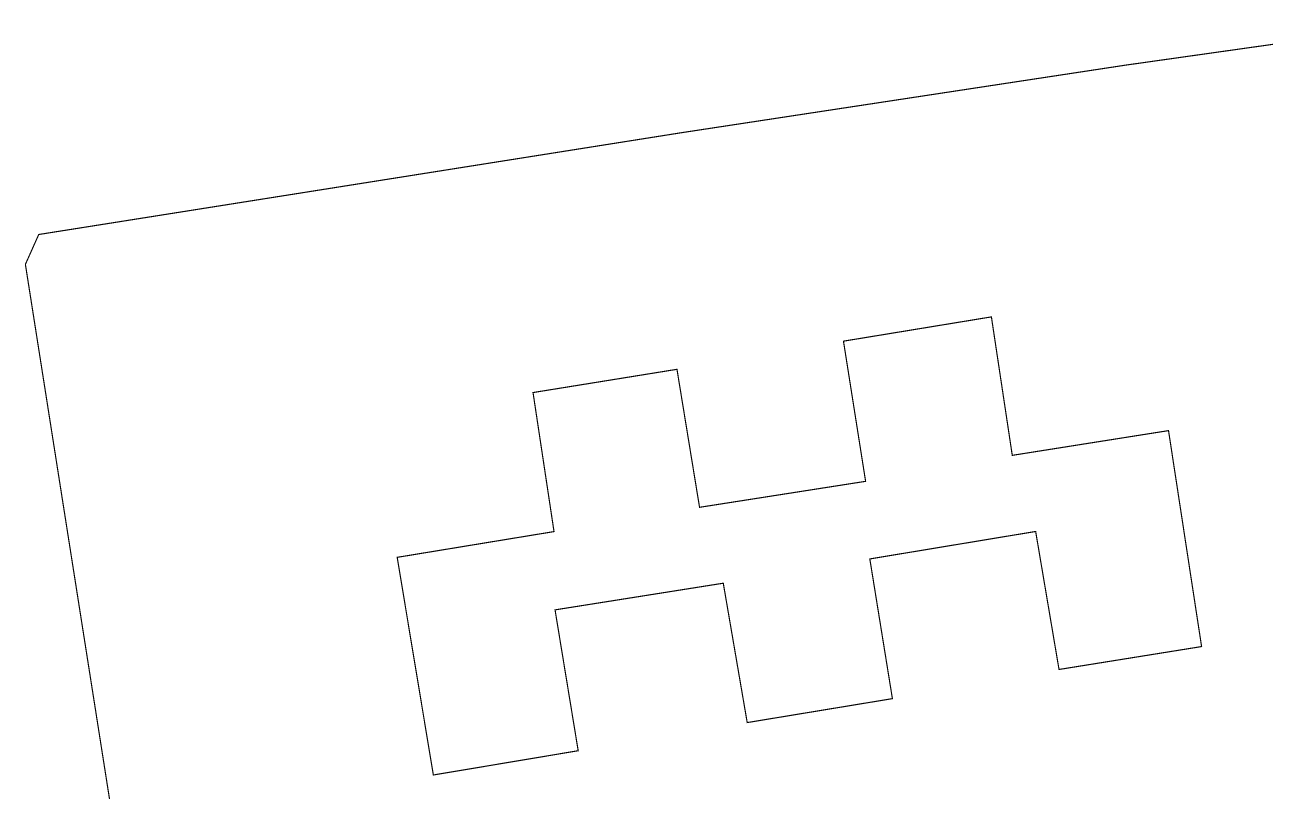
# Model space of a CAD drawing. Extents: x -105 to 2796, y -10 to 1087.
# Drawn here: x 1789 to 1897.7, y 400.3 to 467.6 of the extents above; entities that cross this region are included whole.
import ezdxf

# ---------------------------------------------------------------- set-up
doc = ezdxf.new("R2010")
doc.units = 0
doc.header["$MEASUREMENT"] = 0
doc.layers.add('_МЕЖЕВОЙ_П-ЗУ_НОВЫЕ', color=7, linetype='Continuous')

msp = doc.modelspace()

# ---------------------------------------------------------------- linework, layer by layer
at = {"layer": '_МЕЖЕВОЙ_П-ЗУ_НОВЫЕ', "color": 1, "lineweight": 18, "const_width": 0.1}
for points in [[(1800.67, 372.39), (1923.26, 393.23), (1912.29, 465.46), (1910.14, 467.53), (1885.46, 464.04), (1846.58, 458.12), (1790.18, 449.18), (1789.01, 446.56)], [(1821.61, 420.85), (1835.36, 423.11), (1833.52, 435.31), (1846.14, 437.35), (1848.12, 425.24), (1862.68, 427.52), (1860.74, 439.82), (1873.71, 441.95), (1875.54, 429.8), (1889.24, 431.97), (1892.14, 413.02), (1879.64, 411.01), (1877.59, 423.12), (1863.05, 420.71), (1865.03, 408.45), (1852.3, 406.35), (1850.2, 418.58), (1835.45, 416.24), (1837.48, 403.88), (1824.78, 401.75)]]:
    msp.add_lwpolyline(points, close=True, dxfattribs=at)
at = {"layer": '_МЕЖЕВОЙ_П-ЗУ_НОВЫЕ', "color": 7, "lineweight": 18, "const_width": 0.1}
for points in [[(1800.67, 372.39), (1923.26, 393.23), (1912.29, 465.46), (1910.14, 467.53), (1885.46, 464.04), (1846.58, 458.12), (1790.18, 449.18), (1789.01, 446.56)], [(1821.61, 420.85), (1835.36, 423.11), (1833.52, 435.31), (1846.14, 437.35), (1848.12, 425.24), (1862.68, 427.52), (1860.74, 439.82), (1873.71, 441.95), (1875.54, 429.8), (1889.24, 431.97), (1892.14, 413.02), (1879.64, 411.01), (1877.59, 423.12), (1863.05, 420.71), (1865.03, 408.45), (1852.3, 406.35), (1850.2, 418.58), (1835.45, 416.24), (1837.48, 403.88), (1824.78, 401.75)]]:
    msp.add_lwpolyline(points, close=True, dxfattribs=at)

doc.saveas('drawing.dxf')
